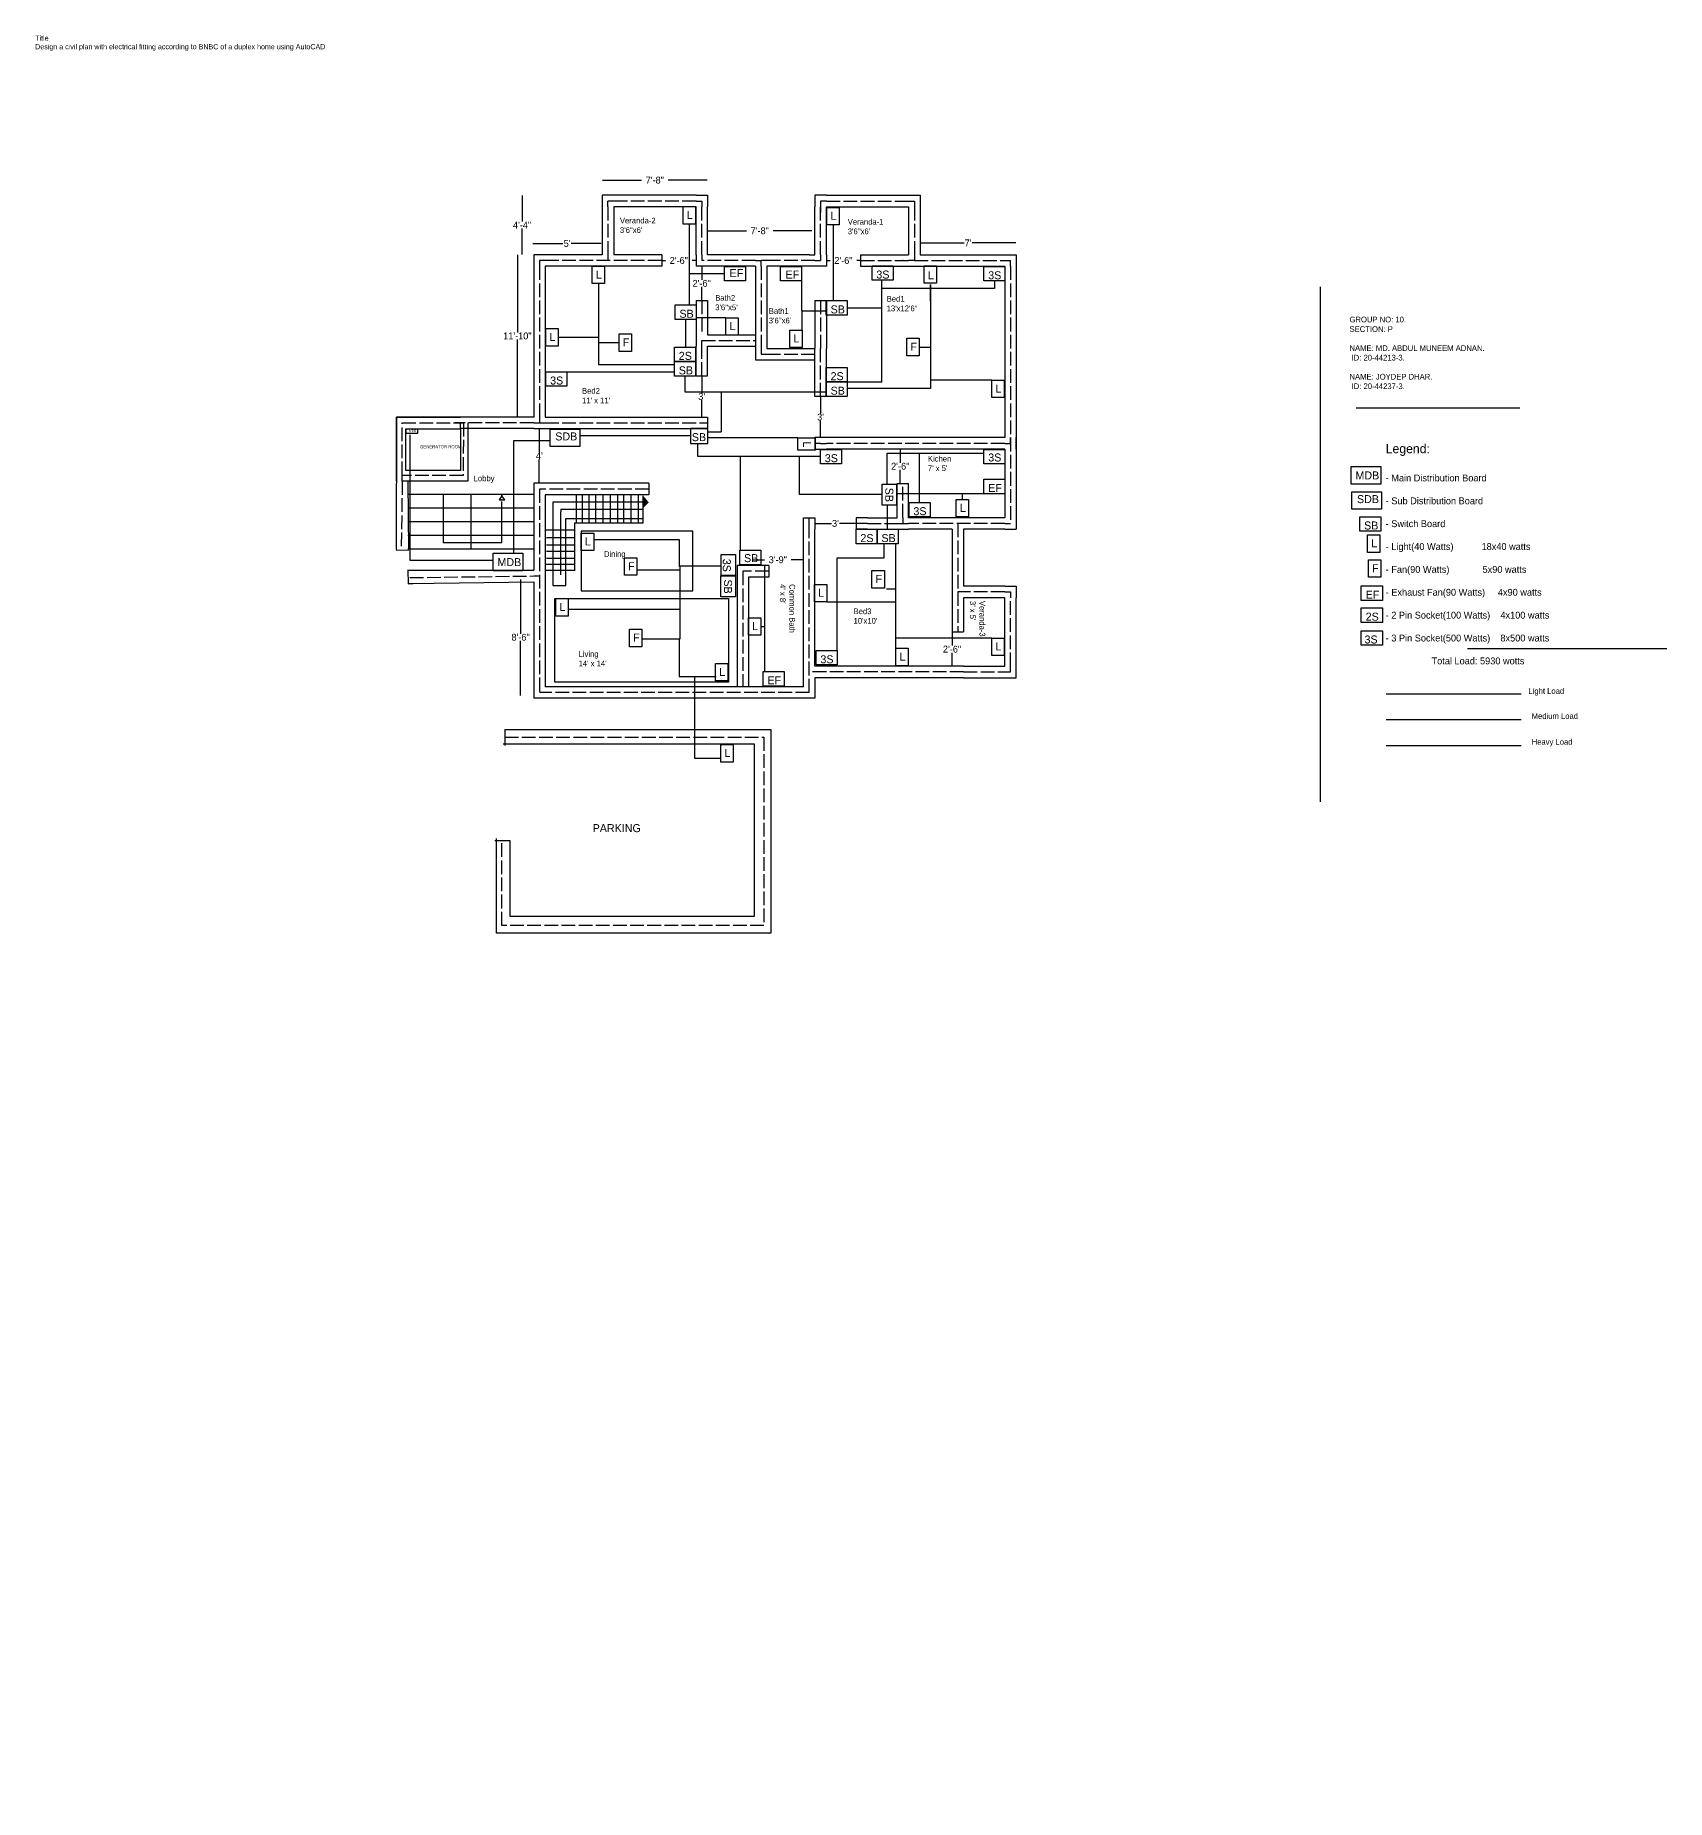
# Model space of a CAD drawing. Header units: inches. Extents: x -2961 to 151, y -82 to 1461.
# Drawn here: x -1276 to 151, y -82 to 1461 of the extents above; entities that cross this region are included whole.
import ezdxf

# ---------------------------------------------------------------- set-up
doc = ezdxf.new("R2010")
doc.units = ezdxf.units.IN
doc.header["$MEASUREMENT"] = 0
doc.linetypes.add('ACAD_ISO02W100', pattern=[15, 12, -3])
doc.dimstyles.get("Standard").update_dxf_attribs({"dimtxt": 2, "dimasz": 0.18, "dimexe": 0.18, "dimexo": 0.0625, "dimgap": 0.09, "dimtad": 0, "dimtih": 1, "dimtoh": 1, "dimdec": 4, "dimzin": 0, "dimdsep": 46, "dimlunit": 3, "dimtxsty": 'Standard', "dimcen": 0.09, "dimadec": 0, "dimazin": 0, "dimtfac": 1, "dimtdec": 4, "dimtofl": 0, "dimtmove": 0, "dimatfit": 3, "dimfxl": 1, "dimtolj": 1, "dimtzin": 0, "dimarcsym": 0})

# ---------------------------------------------------------------- blocks, each defined once
blk = doc.blocks.new('*D40')
at = {"color": 0, "lineweight": -2}
for p, q in [((-649.2, 1002.6), (-638.6, 1002.6)), ((-604.7, 1002.6), (-615.4, 1002.6))]:
    blk.add_line(p, q, dxfattribs=at)
at = {"color": 0}
for points in [[(-649.2, 1002.6), (-649.2, 1002.6), (-649.4, 1002.6)], [(-604.7, 1002.6), (-604.7, 1002.6), (-604.6, 1002.6)]]:
    blk.add_solid(points, dxfattribs=at)
at = {"layer": 'Defpoints', "color": 0}
for p in [(-649.4, 1002.6), (-649.4, 997.5), (-604.6, -82.1)]:
    blk.add_point(p, dxfattribs=at)
at = {"color": 0, "insert": (-627, 1002.6), "char_height": 6, "attachment_point": 5}
blk.add_mtext('\\A1;3\'-9"', dxfattribs=at)
blk = doc.blocks.new('*D41')
at = {"color": 0, "lineweight": -2}
for p, q in [((-780.4, 1334.7), (-746.1, 1334.7)), ((-688.7, 1334.7), (-723, 1334.7))]:
    blk.add_line(p, q, dxfattribs=at)
at = {"color": 0}
for points in [[(-780.4, 1334.7), (-780.4, 1334.7), (-780.6, 1334.7)], [(-688.7, 1334.7), (-688.7, 1334.7), (-688.6, 1334.7)]]:
    blk.add_solid(points, dxfattribs=at)
at = {"layer": 'Defpoints', "color": 0}
for p in [(-688.6, 1334.7), (-780.6, 1321.4), (-688.6, 1321.4)]:
    blk.add_point(p, dxfattribs=at)
at = {"color": 0, "insert": (-734.6, 1334.7), "char_height": 6, "attachment_point": 5}
blk.add_mtext('\\A1;7\'-8"', dxfattribs=at)
blk = doc.blocks.new('*D37')
at = {"color": 0, "lineweight": -2}
for p, q in [((-841.2, 1279.3), (-814.9, 1279.3)), ((-781.5, 1279.3), (-807.7, 1279.3))]:
    blk.add_line(p, q, dxfattribs=at)
at = {"color": 0}
for points in [[(-841.2, 1279.3), (-841.2, 1279.3), (-841.3, 1279.3)], [(-781.5, 1279.3), (-781.5, 1279.3), (-781.3, 1279.3)]]:
    blk.add_solid(points, dxfattribs=at)
at = {"layer": 'Defpoints', "color": 0}
for p in [(-781.3, 1279.3), (-841.3, 1215.8), (-781.3, 1215.8)]:
    blk.add_point(p, dxfattribs=at)
at = {"color": 0, "insert": (-811.3, 1279.3), "char_height": 6, "attachment_point": 5}
blk.add_mtext("\\A1;5'", dxfattribs=at)
blk = doc.blocks.new('*D42')
at = {"color": 0, "lineweight": -2}
for p, q in [((-688.4, 1290.4), (-654.4, 1290.4)), ((-597.2, 1290.4), (-631.2, 1290.4))]:
    blk.add_line(p, q, dxfattribs=at)
at = {"color": 0}
for points in [[(-688.4, 1290.5), (-688.4, 1290.4), (-688.6, 1290.4)], [(-597.2, 1290.5), (-597.2, 1290.4), (-597.1, 1290.4)]]:
    blk.add_solid(points, dxfattribs=at)
at = {"layer": 'Defpoints', "color": 0}
for p in [(-597.1, 1290.4), (-688.6, 1269.4), (-597.1, 1269.4)]:
    blk.add_point(p, dxfattribs=at)
at = {"color": 0, "insert": (-642.8, 1290.4), "char_height": 6, "attachment_point": 5}
blk.add_mtext('\\A1;7\'-8"', dxfattribs=at)
blk = doc.blocks.new('*D43')
at = {"color": 0, "lineweight": -2}
for p, q in [((-502.4, 1279.8), (-464.1, 1279.8)), ((-418.7, 1279.8), (-457, 1279.8))]:
    blk.add_line(p, q, dxfattribs=at)
at = {"color": 0}
for points in [[(-502.4, 1279.8), (-502.4, 1279.8), (-502.6, 1279.8)], [(-418.7, 1279.8), (-418.7, 1279.8), (-418.6, 1279.8)]]:
    blk.add_solid(points, dxfattribs=at)
at = {"layer": 'Defpoints', "color": 0}
for p in [(-502.6, 1269.4), (-418.6, 1279.8), (-418.6, 1269.4)]:
    blk.add_point(p, dxfattribs=at)
at = {"color": 0, "insert": (-460.6, 1279.8), "char_height": 6, "attachment_point": 5}
blk.add_mtext("\\A1;7'", dxfattribs=at)
blk = doc.blocks.new('*D44')
at = {"color": 0, "lineweight": -2}
for p, q in [((-854.8, 1269.3), (-854.8, 1201.5)), ((-854.8, 1127.6), (-854.8, 1195.3))]:
    blk.add_line(p, q, dxfattribs=at)
at = {"color": 0}
for points in [[(-854.9, 1269.3), (-854.8, 1269.3), (-854.8, 1269.4)], [(-854.9, 1127.6), (-854.8, 1127.6), (-854.8, 1127.4)]]:
    blk.add_solid(points, dxfattribs=at)
at = {"layer": 'Defpoints', "color": 0}
for p in [(-854.8, 1269.4), (-840.6, 1269.4), (-840.7, 1127.4)]:
    blk.add_point(p, dxfattribs=at)
at = {"color": 0, "insert": (-854.8, 1198.4), "char_height": 6, "attachment_point": 5}
blk.add_mtext('\\A1;11\'-10"', dxfattribs=at)
blk = doc.blocks.new('*D38')
at = {"color": 0, "lineweight": -2}
for p, q in [((-852, 985.5), (-852, 937.8)), ((-852, 884), (-852, 931.7))]:
    blk.add_line(p, q, dxfattribs=at)
at = {"color": 0}
for points in [[(-852, 985.5), (-851.9, 985.5), (-852, 985.7)], [(-852, 884), (-851.9, 884), (-852, 883.8)]]:
    blk.add_solid(points, dxfattribs=at)
at = {"layer": 'Defpoints', "color": 0}
for p in [(-852, 985.7), (-829.9, 985.7), (-829.9, 883.8)]:
    blk.add_point(p, dxfattribs=at)
at = {"color": 0, "insert": (-852, 934.8), "char_height": 6, "attachment_point": 5}
blk.add_mtext('\\A1;8\'-6"', dxfattribs=at)
blk = doc.blocks.new('*D45')
at = {"color": 0, "lineweight": -2}
for p, q in [((-594.4, 1034.4), (-580.1, 1034.4)), ((-558.7, 1034.4), (-573, 1034.4))]:
    blk.add_line(p, q, dxfattribs=at)
at = {"color": 0}
for points in [[(-594.4, 1034.5), (-594.4, 1034.4), (-594.6, 1034.4)], [(-558.7, 1034.5), (-558.7, 1034.4), (-558.6, 1034.4)]]:
    blk.add_solid(points, dxfattribs=at)
at = {"layer": 'Defpoints', "color": 0}
for p in [(-594.6, 1039.4), (-558.6, 1039.4), (-558.6, 1034.4)]:
    blk.add_point(p, dxfattribs=at)
at = {"color": 0, "insert": (-576.6, 1034.4), "char_height": 6, "attachment_point": 5}
blk.add_mtext("\\A1;3'", dxfattribs=at)
blk = doc.blocks.new('*D46')
at = {"color": 0, "lineweight": -2}
for p, q in [((-589.6, 1145.3), (-589.6, 1130.5)), ((-589.6, 1109.5), (-589.6, 1124.3))]:
    blk.add_line(p, q, dxfattribs=at)
at = {"color": 0}
for points in [[(-589.6, 1145.3), (-589.5, 1145.3), (-589.6, 1145.4)], [(-589.6, 1109.5), (-589.5, 1109.5), (-589.6, 1109.4)]]:
    blk.add_solid(points, dxfattribs=at)
at = {"layer": 'Defpoints', "color": 0}
for p in [(-594.6, 1145.4), (-594.2, 1109.4), (-589.6, 1109.4)]:
    blk.add_point(p, dxfattribs=at)
at = {"color": 0, "insert": (-589.6, 1127.4), "char_height": 6, "attachment_point": 5}
blk.add_mtext("\\A1;3'", dxfattribs=at)
blk = doc.blocks.new('*D47')
at = {"color": 0, "lineweight": -2}
for p, q in [((-693.6, 1163.3), (-693.6, 1148.5)), ((-693.6, 1127.6), (-693.6, 1142.3))]:
    blk.add_line(p, q, dxfattribs=at)
at = {"color": 0}
for points in [[(-693.6, 1163.3), (-693.5, 1163.3), (-693.6, 1163.4)], [(-693.6, 1127.6), (-693.5, 1127.6), (-693.6, 1127.4)]]:
    blk.add_solid(points, dxfattribs=at)
at = {"layer": 'Defpoints', "color": 0}
for p in [(-693.6, 1163.4), (-688.6, 1163.4), (-688.6, 1127.4)]:
    blk.add_point(p, dxfattribs=at)
at = {"color": 0, "insert": (-693.6, 1145.4), "char_height": 6, "attachment_point": 5}
blk.add_mtext("\\A1;3'", dxfattribs=at)
blk = doc.blocks.new('*D48')
at = {"color": 0, "lineweight": -2}
for p, q in [((-519.9, 1099.3), (-519.9, 1087.5)), ((-519.9, 1069.6), (-519.9, 1081.3))]:
    blk.add_line(p, q, dxfattribs=at)
at = {"color": 0}
for points in [[(-519.9, 1099.3), (-519.9, 1099.3), (-519.9, 1099.4)], [(-519.9, 1069.6), (-519.9, 1069.6), (-519.9, 1069.4)]]:
    blk.add_solid(points, dxfattribs=at)
at = {"layer": 'Defpoints', "color": 0}
for p in [(-519.9, 1099.4), (-512.6, 1099.4), (-512.6, 1069.4)]:
    blk.add_point(p, dxfattribs=at)
at = {"color": 0, "insert": (-519.9, 1084.4), "char_height": 6, "attachment_point": 5}
blk.add_mtext('\\A1;2\'-6"', dxfattribs=at)
blk = doc.blocks.new('*D49')
at = {"color": 0, "lineweight": -2}
for p, q in [((-728.4, 1264.4), (-725.1, 1264.4)), ((-698.7, 1264.4), (-702, 1264.4))]:
    blk.add_line(p, q, dxfattribs=at)
at = {"color": 0}
for points in [[(-728.4, 1264.5), (-728.4, 1264.4), (-728.6, 1264.4)], [(-698.7, 1264.5), (-698.7, 1264.4), (-698.6, 1264.4)]]:
    blk.add_solid(points, dxfattribs=at)
at = {"layer": 'Defpoints', "color": 0}
for p in [(-728.6, 1269.4), (-698.6, 1269.4), (-698.6, 1264.4)]:
    blk.add_point(p, dxfattribs=at)
at = {"color": 0, "insert": (-713.6, 1264.4), "char_height": 6, "attachment_point": 5}
blk.add_mtext('\\A1;2\'-6"', dxfattribs=at)
blk = doc.blocks.new('*D50')
at = {"color": 0, "lineweight": -2}
for p, q in [((-693.6, 1259.3), (-693.6, 1247.5)), ((-693.6, 1229.6), (-693.6, 1241.3))]:
    blk.add_line(p, q, dxfattribs=at)
at = {"color": 0}
for points in [[(-693.6, 1259.3), (-693.5, 1259.3), (-693.6, 1259.4)], [(-693.6, 1229.6), (-693.5, 1229.6), (-693.6, 1229.4)]]:
    blk.add_solid(points, dxfattribs=at)
at = {"layer": 'Defpoints', "color": 0}
for p in [(-693.6, 1259.4), (-688.6, 1259.4), (-688.6, 1229.4)]:
    blk.add_point(p, dxfattribs=at)
at = {"color": 0, "insert": (-693.6, 1244.4), "char_height": 6, "attachment_point": 5}
blk.add_mtext('\\A1;2\'-6"', dxfattribs=at)
blk = doc.blocks.new('*D51')
at = {"color": 0, "lineweight": -2}
for p, q in [((-584.4, 1264.4), (-581.1, 1264.4)), ((-554.7, 1264.4), (-558, 1264.4))]:
    blk.add_line(p, q, dxfattribs=at)
at = {"color": 0}
for points in [[(-584.4, 1264.5), (-584.4, 1264.4), (-584.6, 1264.4)], [(-554.7, 1264.5), (-554.7, 1264.4), (-554.6, 1264.4)]]:
    blk.add_solid(points, dxfattribs=at)
at = {"layer": 'Defpoints', "color": 0}
for p in [(-584.6, 1264.4), (-584.6, 1259.4), (-554.6, 1259.4)]:
    blk.add_point(p, dxfattribs=at)
at = {"color": 0, "insert": (-569.6, 1264.4), "char_height": 6, "attachment_point": 5}
blk.add_mtext('\\A1;2\'-6"', dxfattribs=at)
blk = doc.blocks.new('*D52')
at = {"color": 0, "lineweight": -2}
for p, q in [((-474.6, 939.3), (-474.6, 927.5)), ((-474.6, 909.6), (-474.6, 921.3))]:
    blk.add_line(p, q, dxfattribs=at)
at = {"color": 0}
for points in [[(-474.6, 939.3), (-474.5, 939.3), (-474.6, 939.4)], [(-474.6, 909.6), (-474.5, 909.6), (-474.6, 909.4)]]:
    blk.add_solid(points, dxfattribs=at)
at = {"layer": 'Defpoints', "color": 0}
for p in [(-474.6, 939.4), (-474.6, 909.4), (-474.6, 909.4)]:
    blk.add_point(p, dxfattribs=at)
at = {"color": 0, "insert": (-474.6, 924.4), "char_height": 6, "attachment_point": 5}
blk.add_mtext('\\A1;2\'-6"', dxfattribs=at)
blk = doc.blocks.new('*D53')
at = {"color": 0, "lineweight": -2}
for p, q in [((-835.6, 1117.3), (-835.6, 1096.6)), ((-835.6, 1069.7), (-835.6, 1090.4))]:
    blk.add_line(p, q, dxfattribs=at)
at = {"color": 0}
for points in [[(-835.6, 1117.3), (-835.5, 1117.3), (-835.6, 1117.4)], [(-835.6, 1069.7), (-835.5, 1069.7), (-835.6, 1069.5)]]:
    blk.add_solid(points, dxfattribs=at)
at = {"layer": 'Defpoints', "color": 0}
for p in [(-840.6, 1117.4), (-835.6, 1117.4), (-840.6, 1069.5)]:
    blk.add_point(p, dxfattribs=at)
at = {"color": 0, "insert": (-835.6, 1093.5), "char_height": 6, "attachment_point": 5}
blk.add_mtext("\\A1;4'", dxfattribs=at)
blk = doc.blocks.new('*D39')
at = {"color": 0, "lineweight": -2}
for p, q in [((-850.7, 1321.3), (-850.7, 1298.5)), ((-850.7, 1269.6), (-850.7, 1292.3))]:
    blk.add_line(p, q, dxfattribs=at)
at = {"color": 0}
for points in [[(-850.8, 1321.3), (-850.7, 1321.3), (-850.7, 1321.4)], [(-850.8, 1269.6), (-850.7, 1269.6), (-850.7, 1269.4)]]:
    blk.add_solid(points, dxfattribs=at)
at = {"layer": 'Defpoints', "color": 0}
for p in [(-776.4, 1321.4), (-850.7, 1269.4), (-776.4, 1269.4)]:
    blk.add_point(p, dxfattribs=at)
at = {"color": 0, "insert": (-850.7, 1295.4), "char_height": 6, "attachment_point": 5}
blk.add_mtext('\\A1;4\'-4"', dxfattribs=at)

msp = doc.modelspace()

# ---------------------------------------------------------------- hatches: boundary and pattern name
h = msp.add_hatch(color=256)
h.set_gradient(color1=(255, 255, 255), one_color=1, tint=1, name='CYLINDER')
h.paths.add_polyline_path([(-739.83477, 1052.76691), (-744.88197, 1047.85326), (-744.88197, 1052.98329), (-744.69642, 1058.54598)])

# ---------------------------------------------------------------- linework, layer by layer
for p, q in [((-770.55021, 1321.43909), (-780.55021, 1321.43909)), ((-780.55021, 1321.43909), (-780.55021, 1311.43909)), ((-770.55021, 1316.43909), (-775.55021, 1316.43909)), ((-775.55021, 1311.43909), (-775.55021, 1316.43909)), ((-698.55021, 1321.43909), (-770.55021, 1321.43909)), ((-698.55021, 1321.43909), (-688.55754, 1321.43909)), ((-698.55021, 1316.43909), (-693.55021, 1316.43909)), ((-693.55021, 1316.43909), (-693.55021, 1311.43909)), ((-688.55754, 1321.43909), (-688.55021, 1311.43909)), ((-584.55021, 1321.43909), (-594.55021, 1321.43909)), ((-594.55021, 1321.43909), (-594.55021, 1311.43909)), ((-584.55021, 1316.43909), (-589.55021, 1316.43909)), ((-589.55021, 1316.43909), (-589.55021, 1306.43909)), ((-584.55021, 1321.43909), (-512.55021, 1321.43909)), ((-512.55021, 1321.43909), (-502.55021, 1321.43909)), ((-512.55021, 1316.43909), (-507.55021, 1316.43909)), ((-507.55021, 1316.43909), (-507.55021, 1311.43909)), ((-502.55021, 1321.43909), (-502.55021, 1311.43909)), ((-780.55021, 1311.43909), (-780.55021, 1269.43909)), ((-698.55021, 1311.43909), (-770.55021, 1311.43909)), ((-770.55021, 1311.43909), (-770.55021, 1269.43909)), ((-698.55021, 1269.43909), (-698.55021, 1311.43909)), ((-688.55021, 1269.43909), (-688.55021, 1311.43909)), ((-594.55021, 1269.43909), (-594.55021, 1311.43909)), ((-584.55021, 1269.43909), (-584.55021, 1311.43909)), ((-584.55021, 1311.43909), (-512.55021, 1311.43909)), ((-512.55021, 1311.43909), (-512.55021, 1269.43909)), ((-502.55021, 1311.43909), (-502.55021, 1269.43909)), ((-830.55021, 1269.43909), (-840.55021, 1269.43909)), ((-840.55021, 1269.43909), (-840.55021, 1259.43909)), ((-780.55021, 1269.43909), (-830.55021, 1269.43909)), ((-775.55021, 1269.43909), (-775.55021, 1264.43909)), ((-728.55021, 1269.43909), (-770.55021, 1269.43909)), ((-728.55021, 1269.43909), (-728.55021, 1259.43909)), ((-698.55021, 1269.43909), (-698.55021, 1259.43909)), ((-693.55021, 1269.43909), (-693.55021, 1264.43909)), ((-646.55021, 1269.43909), (-688.55021, 1269.43909)), ((-636.55021, 1269.43909), (-646.55021, 1269.43909)), ((-599.55021, 1269.43909), (-636.55021, 1269.43909)), ((-599.55021, 1269.43909), (-594.55021, 1269.43909)), ((-589.55021, 1269.43909), (-589.55021, 1264.43909)), ((-584.55021, 1269.43909), (-584.55021, 1259.43909)), ((-554.55021, 1269.43909), (-512.55021, 1269.43909)), ((-554.55021, 1269.43909), (-554.55021, 1259.43909)), ((-507.55021, 1269.43909), (-507.55021, 1264.43909)), ((-502.55021, 1269.43909), (-428.55021, 1269.43909)), ((-428.55021, 1269.43909), (-418.55021, 1269.43909)), ((-418.55021, 1269.43909), (-418.55021, 1259.43909)), ((-840.55021, 1259.43909), (-840.55021, 1127.43909)), ((-830.55021, 1264.43909), (-835.55021, 1264.43909)), ((-835.55021, 1264.43909), (-835.55021, 1259.43909)), ((-728.55021, 1259.43909), (-830.55021, 1259.43909)), ((-830.55021, 1259.43909), (-830.55021, 1127.43909)), ((-688.55021, 1259.43909), (-698.55021, 1259.43909)), ((-646.55021, 1259.43909), (-688.55021, 1259.43909)), ((-646.55021, 1264.43909), (-641.55021, 1264.43909)), ((-646.55021, 1259.43909), (-646.55021, 1187.43909)), ((-636.55021, 1264.43909), (-641.55021, 1264.43909)), ((-641.55021, 1259.43909), (-641.55021, 1264.43909)), ((-594.55021, 1259.43909), (-636.55021, 1259.43909)), ((-636.55021, 1259.43909), (-636.55021, 1187.43909)), ((-594.55021, 1264.43909), (-589.55021, 1264.43909)), ((-584.55021, 1259.43909), (-594.55021, 1259.43909)), ((-554.55021, 1259.43909), (-512.55021, 1259.43909)), ((-512.55021, 1259.43909), (-428.55021, 1259.43909)), ((-428.55021, 1264.43909), (-423.55021, 1264.43909)), ((-428.55021, 1259.43909), (-428.55021, 1109.43909)), ((-423.55021, 1259.43909), (-423.55021, 1264.43909)), ((-418.55021, 1259.43909), (-418.55021, 1109.43909)), ((-437.53425, 1246.50701), (-437.53425, 1239.98692)), ((-152.63031, 1241.38683), (-152.63031, 790.74537)), ((-698.55021, 1229.43909), (-698.55021, 1199.43909)), ((-698.55021, 1229.43909), (-688.55021, 1229.43909)), ((-688.55021, 1229.43909), (-688.55021, 1199.43909)), ((-594.55021, 1229.43909), (-594.55021, 1187.43909)), ((-594.55021, 1229.43909), (-584.55021, 1229.43909)), ((-584.55021, 1229.43909), (-584.55021, 1187.43909)), ((-698.55021, 1199.43909), (-698.55021, 1189.43909)), ((-698.55021, 1163.43909), (-698.55021, 1189.43909)), ((-693.55021, 1189.43909), (-693.55021, 1194.43909)), ((-688.55021, 1199.43909), (-646.55021, 1199.43909)), ((-688.55021, 1189.43909), (-646.55021, 1189.43909)), ((-688.55021, 1163.43909), (-688.55021, 1189.43909)), ((-646.55021, 1187.43909), (-646.55021, 1177.43909)), ((-646.55021, 1177.43909), (-636.55021, 1177.43909)), ((-641.55021, 1187.43909), (-641.55021, 1182.43909)), ((-641.55021, 1182.43909), (-636.55021, 1182.43909)), ((-636.55021, 1187.43909), (-594.55021, 1187.43909)), ((-636.55021, 1177.43909), (-594.55021, 1177.43909)), ((-594.55021, 1145.43909), (-594.55021, 1187.43909)), ((-584.55021, 1145.43909), (-584.55021, 1187.43909)), ((-698.55021, 1163.43909), (-688.55021, 1163.43909)), ((-584.55021, 1145.43909), (-594.55021, 1145.43909)), ((-584.55021, 1145.43909), (-584.55021, 1155.43909)), ((-960.55021, 1127.43909), (-960.84357, 1011.62845)), ((-840.55021, 1127.43909), (-960.55021, 1127.43909)), ((-835.55021, 1127.43909), (-835.55021, 1122.43909)), ((-830.55021, 1127.43909), (-688.55021, 1127.43909)), ((-688.55021, 1127.43909), (-688.55021, 1117.43909)), ((-121.15648, 1135.38351), (21.98054, 1135.38351)), ((-840.55021, 1117.43909), (-904.55021, 1117.43909)), ((-904.54341, 1117.40373), (-904.54341, 1122.36049)), ((-897.72209, 1071.58437), (-897.72209, 1122.42627)), ((-840.55021, 1117.43909), (-688.55021, 1117.43909)), ((-835.55021, 1122.43909), (-830.55021, 1122.43909)), ((-835.55021, 1122.43909), (-830.55021, 1122.43909)), ((-594.55021, 1109.43909), (-594.55021, 1099.43909)), ((-584.55021, 1109.43909), (-594.55021, 1109.43909)), ((-589.55021, 1104.43909), (-594.55021, 1104.43909)), ((-594.55021, 1099.43909), (-584.55021, 1099.43909)), ((-589.55021, 1104.43909), (-584.55021, 1104.43909)), ((-428.55021, 1109.43909), (-584.55021, 1109.43909)), ((-428.55021, 1099.43909), (-584.55021, 1099.43909)), ((-428.55021, 1104.43909), (-423.55021, 1104.43909)), ((-428.55021, 1099.43909), (-428.55021, 1039.43909)), ((-423.55021, 1104.43909), (-423.55021, 1109.43909)), ((-418.55021, 1099.43909), (-418.55021, 1109.43909)), ((-418.55021, 1109.43909), (-418.55021, 1029.43909)), ((-955.55021, 1071.43909), (-955.55021, 1076.43909)), ((-955.47707, 1071.58437), (-897.72209, 1071.58437)), ((-950.55021, 1071.43909), (-950.08733, 1011.62845)), ((-739.79121, 1069.50581), (-840.55021, 1069.50581)), ((-840.55021, 1069.50581), (-840.55021, 993.43909)), ((-739.79121, 1069.50581), (-739.79121, 1059.50581)), ((-522.55021, 1039.43909), (-522.55021, 1069.43909)), ((-522.55021, 1069.43909), (-512.55021, 1069.43909)), ((-512.55021, 1039.43909), (-512.55021, 1069.43909)), ((-950.55021, 1060.04089), (-840.55021, 1060.04089)), ((-919.72626, 1060.04089), (-919.72626, 1017.58999)), ((-895.55021, 1060.04089), (-895.55021, 1012.04089)), ((-868.35394, 1058.56005), (-870.82376, 1055.10474)), ((-870.82376, 1055.10474), (-865.88412, 1055.10474)), ((-865.88412, 1055.10474), (-868.35394, 1058.56005)), ((-868.35394, 1017.58999), (-868.35394, 1053.62389)), ((-739.79121, 1059.50581), (-830.55021, 1059.50581)), ((-830.55021, 1059.50581), (-830.55021, 891.50581)), ((-744.5998, 1052.96358), (-823.73366, 1052.96358)), ((-823.73366, 1052.96358), (-823.73366, 980.14812)), ((-803.30862, 1059.65425), (-803.30862, 1035.40114)), ((-798.03866, 1059.42527), (-798.03866, 1035.17217)), ((-792.19589, 1059.53976), (-792.19589, 1035.28666)), ((-786.46767, 1059.53976), (-786.46767, 1035.28666)), ((-780.16663, 1059.42527), (-780.16663, 1035.17217)), ((-773.52191, 1059.65425), (-773.52191, 1035.40114)), ((-767.10631, 1059.53976), (-767.10631, 1035.28666)), ((-762.06916, 1059.20059), (-762.06916, 1034.94748)), ((-755.42443, 1059.42956), (-755.42443, 1035.17646)), ((-749.00883, 1059.31508), (-749.00883, 1035.06197)), ((-744.89617, 1034.97517), (-744.89617, 1058.68304)), ((-950.55021, 1048.04089), (-840.55021, 1048.04089)), ((-950.55021, 1036.04089), (-840.55021, 1036.04089)), ((-816.87727, 1046.93717), (-745.78096, 1046.93717)), ((-816.87727, 1046.93717), (-816.87727, 1044.466)), ((-816.87727, 989.37141), (-816.87727, 1044.466)), ((-812.45481, 980.14812), (-812.45481, 1038.58253)), ((-812.45481, 1038.58253), (-745.50938, 1038.58253)), ((-804.55611, 993.03049), (-804.55611, 1034.97517)), ((-804.55611, 1034.97517), (-744.89617, 1034.97517)), ((-604.55021, 1029.43909), (-604.55021, 1039.43909)), ((-604.55021, 1039.43909), (-594.55021, 1039.43909)), ((-599.55021, 1029.43909), (-599.55021, 1039.43909)), ((-594.55021, 1039.43909), (-594.55021, 1029.43909)), ((-548.55021, 1039.43909), (-558.55021, 1039.43909)), ((-558.55021, 1039.43909), (-558.55021, 1029.43909)), ((-548.55021, 1034.43909), (-558.55021, 1034.43909)), ((-548.55021, 1039.43909), (-522.55021, 1039.43909)), ((-522.55021, 1034.43909), (-517.55021, 1034.43909)), ((-517.55021, 1039.43909), (-517.55021, 1034.43909)), ((-517.55021, 1034.43909), (-512.55021, 1034.43909)), ((-428.55021, 1039.43909), (-512.55021, 1039.43909)), ((-428.55021, 1039.43909), (-464.55021, 1039.43909)), ((-428.55021, 1034.43909), (-423.55021, 1034.43909)), ((-950.55021, 1024.04089), (-840.55021, 1024.04089)), ((-829.51589, 1028.67614), (-805.26278, 1028.67614)), ((-829.28691, 1022.03141), (-805.03381, 1022.03141)), ((-604.55021, 891.50581), (-604.55021, 1029.43909)), ((-594.55021, 909.43909), (-594.55021, 1029.43909)), ((-548.55021, 1029.43909), (-558.55021, 1029.43909)), ((-548.55021, 1029.43909), (-522.55021, 1029.43909)), ((-522.55021, 1029.43909), (-512.55021, 1029.43909)), ((-474.55021, 1029.43909), (-512.55021, 1029.43909)), ((-474.55021, 1029.43909), (-474.55021, 939.43909)), ((-428.55021, 1029.43909), (-464.55021, 1029.43909)), ((-464.55021, 1029.43909), (-464.55021, 979.43909)), ((-428.55021, 1029.43909), (-418.55021, 1029.43909)), ((-960.96821, 1011.15083), (-949.832, 1011.36895)), ((-950.55021, 1012.04089), (-840.55021, 1012.04089)), ((-919.72626, 1017.58999), (-868.35394, 1017.58999)), ((-829.4014, 1015.73037), (-805.14829, 1015.73037)), ((-829.4014, 1010.00216), (-805.14829, 1010.00216)), ((-829.28691, 1004.15938), (-805.03381, 1004.15938)), ((-950.55021, 993.43909), (-840.55021, 993.43909)), ((-950.48707, 993.91932), (-950.26871, 981.70458)), ((-829.51589, 998.88942), (-805.26278, 998.88942)), ((-829.49835, 993.42602), (-805.24525, 993.42602)), ((-677.39623, 996.80653), (-677.39623, 996.80653)), ((-634.92356, 997.50559), (-662.55021, 997.50539)), ((-662.55021, 997.50539), (-662.55021, 891.50581)), ((-634.92356, 997.50559), (-634.92347, 987.50554)), ((-950.26871, 981.70458), (-945.90157, 981.9227)), ((-949.4546, 981.92285), (-840.55021, 983.43909)), ((-840.55021, 983.43909), (-840.55021, 881.50581)), ((-823.73366, 980.14812), (-812.45481, 980.14812)), ((-652.54908, 987.50539), (-652.55021, 891.50581)), ((-634.92347, 987.50554), (-652.54999, 987.50539)), ((-464.55021, 974.43909), (-469.55021, 974.43909)), ((-428.55021, 979.43909), (-464.55021, 979.43909)), ((-428.55021, 979.43909), (-418.62463, 979.43909)), ((-428.55021, 974.43909), (-423.55021, 974.43909)), ((-423.55021, 974.43909), (-423.55021, 969.43909)), ((-418.62463, 979.43909), (-418.62463, 969.43909)), ((-464.55021, 969.43909), (-464.55021, 939.43909)), ((-428.55021, 969.43909), (-464.55021, 969.43909)), ((-428.55021, 909.43909), (-428.55021, 969.43909)), ((-418.55021, 909.43909), (-418.55021, 969.43909)), ((-474.55021, 939.43909), (-464.55021, 939.43909)), ((-23.77347, 924.87563), (150.51609, 924.87563)), ((-584.55021, 909.43909), (-594.55021, 909.43909)), ((-584.55021, 899.43909), (-594.55021, 899.43909)), ((-594.55021, 899.43909), (-594.55021, 881.50581)), ((-464.55021, 909.43909), (-584.55021, 909.43909)), ((-464.55021, 899.43909), (-584.55021, 899.43909)), ((-464.55021, 909.43909), (-428.55021, 909.43909)), ((-464.55021, 899.43909), (-428.55021, 899.43909)), ((-428.55021, 904.43909), (-423.55021, 904.43909)), ((-428.55021, 899.43909), (-418.62463, 899.43909)), ((-423.55021, 904.43909), (-423.55021, 909.43909)), ((-418.62463, 899.43909), (-418.55021, 909.43909)), ((-594.50909, 881.50581), (-840.55021, 881.50581)), ((-604.55021, 891.50581), (-830.55021, 891.50581)), ((-865.83822, 854.08242), (-633.19243, 854.08242)), ((-865.83822, 854.08242), (-865.83822, 840.18359)), ((-633.19243, 854.08242), (-633.19243, 676.04494)), ((-867.16384, 841.50729), (-647.77422, 841.50729)), ((-647.77422, 841.50729), (-647.77422, 690.60562)), ((-861.19856, 756.79056), (-874.45473, 756.79056)), ((-873.12912, 676.04494), (-873.12912, 758.77611)), ((-861.19856, 690.60562), (-861.19856, 756.79056)), ((-647.77422, 690.60562), (-861.19856, 690.60562)), ((-633.19243, 676.04494), (-873.12912, 676.04494))]:
    msp.add_line(p, q)
at = {"linetype": 'ACAD_ISO02W100'}
for p, q in [((-698.55021, 1316.43909), (-770.55021, 1316.43909)), ((-584.55021, 1316.43909), (-512.55021, 1316.43909)), ((-775.55021, 1311.43909), (-775.55021, 1269.43909)), ((-693.55021, 1269.43909), (-693.55021, 1311.43909)), ((-589.55021, 1269.43909), (-589.55021, 1311.43909)), ((-507.55021, 1311.43909), (-507.55021, 1269.43909)), ((-835.55021, 1259.43909), (-835.55021, 1127.43909)), ((-728.55021, 1264.43909), (-830.55021, 1264.43909)), ((-646.55021, 1264.43909), (-693.55021, 1264.43909)), ((-641.55021, 1259.43909), (-641.55021, 1187.43909)), ((-594.55021, 1264.43909), (-636.55021, 1264.43909)), ((-554.55021, 1264.43909), (-512.55021, 1264.43909)), ((-507.55021, 1264.43909), (-512.55021, 1264.43909)), ((-507.55021, 1264.43909), (-428.55021, 1264.43909)), ((-423.55021, 1259.43909), (-423.55021, 1109.43909)), ((-693.55021, 1229.43909), (-693.55021, 1199.43909)), ((-589.55021, 1229.43909), (-589.55021, 1187.43909)), ((-693.55021, 1194.43909), (-646.55021, 1194.43909)), ((-693.55021, 1163.43909), (-693.55021, 1189.43909)), ((-636.55021, 1182.43909), (-594.55021, 1182.43909)), ((-589.55021, 1145.43909), (-589.55021, 1187.43909)), ((-840.55021, 1122.43909), (-909.55021, 1122.43909)), ((-840.55021, 1122.43909), (-835.55021, 1122.43909)), ((-830.55021, 1122.43909), (-688.55021, 1122.43909)), ((-428.55021, 1104.43909), (-584.55021, 1104.43909)), ((-423.55021, 1109.43909), (-423.55021, 1034.43909)), ((-955.55021, 1071.43909), (-956.41452, 1011.62845)), ((-517.55021, 1039.43909), (-517.55021, 1069.43909)), ((-739.79121, 1064.50581), (-835.55021, 1064.50581)), ((-835.55021, 1064.50581), (-835.55021, 886.50581)), ((-548.55021, 1034.43909), (-522.55021, 1034.43909)), ((-428.55021, 1034.43909), (-512.55021, 1034.43909)), ((-469.55021, 1034.43909), (-469.55021, 939.43909)), ((-599.55021, 886.50581), (-599.55021, 1029.43909)), ((-948.82188, 986.97912), (-840.55021, 988.43909)), ((-840.55021, 988.43909), (-835.55021, 988.43909)), ((-657.54966, 992.50542), (-657.55021, 891.50581)), ((-634.92352, 992.50558), (-657.54972, 992.50542)), ((-428.55021, 974.43909), (-464.55021, 974.43909)), ((-423.55021, 909.43909), (-423.55021, 969.43909)), ((-584.55021, 904.43909), (-599.54928, 904.43909)), ((-464.55021, 904.43909), (-584.55021, 904.43909)), ((-464.55021, 904.43909), (-428.55021, 904.43909)), ((-599.55021, 886.50581), (-835.55021, 886.50581)), ((-865.83822, 847.46393), (-639.15771, 847.46393)), ((-639.15771, 847.46393), (-639.15771, 682.66343)), ((-868.48945, 682.66343), (-868.48945, 757.45241)), ((-639.15771, 682.66343), (-868.48945, 682.66343))]:
    msp.add_line(p, q, dxfattribs=at)
at = {"color": 1}
for p, q in [((-704.44085, 1296.26892), (-704.44085, 1229.36087)), ((-578.61345, 1295.63388), (-578.61345, 1229.43909)), ((-673.6195, 1252.85744), (-704.44085, 1252.85744)), ((-783.87734, 1244.19545), (-783.87734, 1173.47714)), ((-606.25736, 1246.50701), (-606.25736, 1220.47028)), ((-493.45754, 1243.56041), (-493.45754, 1152.52074)), ((-493.45754, 1243.56041), (-493.45754, 1243.56041)), ((-493.45754, 1228.85727), (-493.45754, 1243.56041)), ((-704.44085, 1229.36087), (-704.44085, 1225.55062)), ((-606.25736, 1220.47028), (-584.65063, 1220.47028)), ((-605.62186, 1203.55274), (-605.62186, 1220.47028)), ((-672.34851, 1214.34846), (-698.55021, 1214.34846)), ((-819.14714, 1197.20232), (-783.87734, 1197.20232)), ((-765.76582, 1192.52841), (-783.87734, 1192.52841)), ((-503.30766, 1188.71816), (-493.45754, 1188.71816)), ((-783.87734, 1173.47714), (-717.46844, 1173.47714)), ((-439.75847, 1159.73482), (-493.45754, 1159.73482)), ((-493.45754, 1152.52074), (-566.22136, 1152.52074)), ((-609.43256, 1109.36979), (-688.23581, 1109.36979)), ((-446.74888, 1060.4396), (-523.06816, 1060.4396)), ((-465.49589, 1055.35927), (-465.49589, 1060.4396)), ((-712.92678, 1020.11996), (-788.05889, 1020.11996)), ((-712.92678, 996.67515), (-712.92678, 1020.11996)), ((-523.6434, 925.17558), (-523.6434, 1016.62168)), ((-750.22604, 993.92081), (-712.58886, 993.92081)), ((-712.59135, 997.43372), (-712.59135, 933.28427)), ((-638.66744, 997.44976), (-638.66744, 904.73358)), ((-531.9048, 977.24906), (-523.6434, 977.24906)), ((-712.58498, 959.0536), (-810.29442, 959.0536)), ((-584.01514, 965.8183), (-523.6434, 965.8183)), ((-641.74632, 944.22556), (-638.66744, 944.22556)), ((-712.59135, 933.28427), (-745.29658, 933.28427)), ((-713.17537, 932.7011), (-713.17537, 900.62637)), ((-439.75847, 934.06618), (-523.6434, 934.06618)), ((-713.17537, 900.62637), (-681.05417, 900.62637)), ((-699.79247, 899.76623), (-699.79247, 828.95869)), ((-94.80504, 885.36705), (23.23349, 885.36705)), ((-699.79247, 828.95869), (-676.97082, 828.95869))]:
    msp.add_line(p, q, dxfattribs=at)
at = {"color": 5}
for p, q in [((-535.99102, 1158.03562), (-535.99102, 1247.14205)), ((-437.53425, 1239.98692), (-535.99102, 1239.98692)), ((-566.22136, 1223.01045), (-535.99102, 1223.01045)), ((-707.61831, 1212.84977), (-707.61831, 1188.71816)), ((-811.52124, 1167.12672), (-717.46844, 1167.12672)), ((-708.2538, 1163.31646), (-708.2538, 1149.53161)), ((-535.99102, 1158.03562), (-566.22136, 1158.03562)), ((-708.2538, 1149.53161), (-584.55021, 1149.53161)), ((-676.44375, 1149.53161), (-676.44375, 1114.65055)), ((-687.93689, 1114.65055), (-676.44375, 1114.65055)), ((-703.48762, 1110.92547), (-800.08238, 1110.92547)), ((-696.93152, 1092.82676), (-696.93152, 1104.25753)), ((-589.73456, 1092.82676), (-696.93152, 1092.82676)), ((-659.70627, 1011.74281), (-659.70627, 1093.66327)), ((-607.98463, 1059.58932), (-607.98463, 1092.82676)), ((-447.0807, 1095.67532), (-531.53028, 1095.67532)), ((-531.53028, 1095.67532), (-531.53028, 1068.80395)), ((-502.98992, 1052.8191), (-502.98992, 1095.67532)), ((-535.769, 1059.58932), (-607.98463, 1059.58932)), ((-530.95156, 1029.32253), (-530.95156, 1050.37469)), ((-575.11826, 923.27046), (-575.11826, 1004.26466)), ((-575.11826, 1004.26466), (-534.02879, 1004.26466)), ((-534.02879, 1004.26466), (-534.02879, 1016.62168)), ((-712.58886, 997.21273), (-676.3253, 997.21273)), ((-94.80504, 862.76489), (23.23349, 862.76489))]:
    msp.add_line(p, q, dxfattribs=at)
at = {"color": 3}
for p, q in [((-948.84761, 1112.00343), (-948.84761, 1002.24632)), ((-857.98068, 1106.93433), (-826.13756, 1106.93433)), ((-857.98068, 1008.25197), (-857.98068, 1106.93433)), ((-948.84761, 1002.24632), (-876.54534, 1002.24632)), ((-94.80504, 840.16273), (23.23349, 840.16273))]:
    msp.add_line(p, q, dxfattribs=at)
for points in [[(-709.84253, 1311.50994), (-699.03917, 1311.50994), (-699.03917, 1296.26892), (-709.84253, 1296.26892)], [(-584.01514, 1310.8749), (-573.21177, 1310.8749), (-573.21177, 1295.63388), (-584.01514, 1295.63388)], [(-789.27902, 1259.43647), (-778.47566, 1259.43647), (-778.47566, 1244.19545), (-789.27902, 1244.19545)], [(-673.6195, 1259.20786), (-655.19023, 1259.20786), (-655.19023, 1246.50701), (-673.6195, 1246.50701)], [(-624.68662, 1259.20786), (-606.25736, 1259.20786), (-606.25736, 1246.50701), (-624.68662, 1246.50701)], [(-544.61464, 1259.8429), (-526.18537, 1259.8429), (-526.18537, 1247.14205), (-544.61464, 1247.14205)], [(-498.85922, 1259.78865), (-488.05586, 1259.78865), (-488.05586, 1244.54764), (-498.85922, 1244.54764)], [(-446.74888, 1259.20786), (-428.31962, 1259.20786), (-428.31962, 1246.50701), (-446.74888, 1246.50701)], [(-716.83295, 1225.55062), (-698.40368, 1225.55062), (-698.40368, 1212.84977), (-716.83295, 1212.84977)], [(-584.65063, 1229.36087), (-566.22136, 1229.36087), (-566.22136, 1216.66002), (-584.65063, 1216.66002)], [(-829.9505, 1204.82282), (-819.14714, 1204.82282), (-819.14714, 1189.58181), (-829.9505, 1189.58181)], [(-672.34851, 1214.34846), (-661.54515, 1214.34846), (-661.54515, 1199.10744), (-672.34851, 1199.10744)], [(-765.76582, 1200.14892), (-754.96246, 1200.14892), (-754.96246, 1184.9079), (-765.76582, 1184.9079)], [(-717.46844, 1188.71816), (-699.03917, 1188.71816), (-699.03917, 1176.01731), (-717.46844, 1176.01731)], [(-616.42522, 1203.55274), (-605.62186, 1203.55274), (-605.62186, 1188.31172), (-616.42522, 1188.31172)], [(-514.11102, 1196.33867), (-503.30766, 1196.33867), (-503.30766, 1181.09765), (-514.11102, 1181.09765)], [(-717.46844, 1176.01731), (-699.03917, 1176.01731), (-699.03917, 1163.31646), (-717.46844, 1163.31646)], [(-829.9505, 1167.12672), (-811.52124, 1167.12672), (-811.52124, 1154.42587), (-829.9505, 1154.42587)], [(-584.65063, 1170.93697), (-566.22136, 1170.93697), (-566.22136, 1158.23613), (-584.65063, 1158.23613)], [(-584.65063, 1158.23613), (-566.22136, 1158.23613), (-566.22136, 1145.53528), (-584.65063, 1145.53528)], [(-439.75847, 1159.73482), (-428.95511, 1159.73482), (-428.95511, 1144.4938), (-439.75847, 1144.4938)], [(-952.30817, 1117.22859), (-904.60195, 1117.22859), (-904.60195, 1080.6207), (-952.30817, 1080.6207)], [(-952.12884, 1117.05166), (-942.2912, 1117.05166), (-942.2912, 1113.20194), (-952.12884, 1113.20194)], [(-826.13756, 1116.95837), (-800.08238, 1116.95837), (-800.08238, 1101.71736), (-826.13756, 1101.71736)], [(-703.48762, 1104.25753), (-688.23581, 1104.25753), (-688.23581, 1117.59342), (-703.48762, 1117.59342)], [(-594.19155, 1109.36979), (-594.19155, 1098.56642), (-609.43256, 1098.56642), (-609.43256, 1109.36979)], [(-589.73456, 1099.17719), (-571.3053, 1099.17719), (-571.3053, 1086.47634), (-589.73456, 1086.47634)], [(-446.74888, 1099.17719), (-428.31962, 1099.17719), (-428.31962, 1086.47634), (-446.74888, 1086.47634)], [(-125.56149, 1084.12669), (-99.50632, 1084.12669), (-99.50632, 1068.88568), (-125.56149, 1068.88568)], [(-523.06816, 1068.80395), (-523.06816, 1050.37469), (-535.769, 1050.37469), (-535.769, 1068.80395)], [(-446.74888, 1073.14045), (-428.31962, 1073.14045), (-428.31962, 1060.4396), (-446.74888, 1060.4396)], [(-512.20455, 1052.8191), (-493.77529, 1052.8191), (-493.77529, 1040.11825), (-512.20455, 1040.11825)], [(-470.89758, 1055.35927), (-460.09421, 1055.35927), (-460.09421, 1040.11825), (-470.89758, 1040.11825)], [(-124.87322, 1062.11771), (-98.81805, 1062.11771), (-98.81805, 1046.87669), (-124.87322, 1046.87669)], [(-117.99054, 1040.31967), (-99.56128, 1040.31967), (-99.56128, 1027.61883), (-117.99054, 1027.61883)], [(-701.21703, 1027.58678), (-798.94117, 1027.58678), (-798.94117, 975.40713), (-701.21703, 975.40713)], [(-798.87402, 1025.9922), (-788.07066, 1025.9922), (-788.07066, 1010.75118), (-798.87402, 1010.75118)], [(-558.59546, 1029.32253), (-540.16619, 1029.32253), (-540.16619, 1016.62168), (-558.59546, 1016.62168)], [(-540.16619, 1029.32253), (-521.73693, 1029.32253), (-521.73693, 1016.62168), (-540.16619, 1016.62168)], [(-111.10787, 1024.28976), (-100.3045, 1024.28976), (-100.3045, 1009.04875), (-111.10787, 1009.04875)], [(-876.0545, 1008.25197), (-849.99933, 1008.25197), (-849.99933, 993.01096), (-876.0545, 993.01096)], [(-761.2007, 1004.31356), (-750.39733, 1004.31356), (-750.39733, 989.07254), (-761.2007, 989.07254)], [(-663.9089, 1007.24854), (-663.9089, 988.81927), (-676.60975, 988.81927), (-676.60975, 1007.24854)], [(-660.26475, 1010.9063), (-641.83548, 1010.9063), (-641.83548, 998.20545), (-660.26475, 998.20545)], [(-664.10344, 988.57469), (-664.10344, 970.14542), (-676.80429, 970.14542), (-676.80429, 988.57469)], [(-544.62375, 993.15845), (-533.82039, 993.15845), (-533.82039, 977.91744), (-544.62375, 977.91744)], [(-110.4196, 1002.56434), (-99.61624, 1002.56434), (-99.61624, 987.32332), (-110.4196, 987.32332)], [(-594.8185, 981.05931), (-584.01514, 981.05931), (-584.01514, 965.8183), (-594.8185, 965.8183)], [(-116.61401, 979.79497), (-98.18475, 979.79497), (-98.18475, 967.09412), (-116.61401, 967.09412)], [(-822.01493, 968.63055), (-669.9996, 968.63055), (-669.9996, 895.4435), (-822.01493, 895.4435)], [(-821.22261, 968.60757), (-810.41924, 968.60757), (-810.41924, 953.36655), (-821.22261, 953.36655)], [(-116.61401, 960.5371), (-98.18475, 960.5371), (-98.18475, 947.83626), (-116.61401, 947.83626)], [(-756.73098, 941.82807), (-745.92762, 941.82807), (-745.92762, 926.58706), (-756.73098, 926.58706)], [(-652.54968, 951.84607), (-641.74632, 951.84607), (-641.74632, 936.60506), (-652.54968, 936.60506)], [(-439.75847, 934.06618), (-428.95511, 934.06618), (-428.95511, 918.82516), (-439.75847, 918.82516)], [(-116.61401, 940.59146), (-98.18475, 940.59146), (-98.18475, 927.89061), (-116.61401, 927.89061)], [(-681.38432, 911.86055), (-670.58096, 911.86055), (-670.58096, 896.61953), (-681.38432, 896.61953)], [(-593.54752, 923.27046), (-575.11826, 923.27046), (-575.11826, 910.56961), (-593.54752, 910.56961)], [(-523.6434, 925.17558), (-512.84004, 925.17558), (-512.84004, 909.93457), (-523.6434, 909.93457)], [(-639.93842, 904.85423), (-621.50916, 904.85423), (-621.50916, 892.15338), (-639.93842, 892.15338)], [(-676.97081, 840.94418), (-666.16745, 840.94418), (-666.16745, 825.70316), (-676.97081, 825.70316)]]:
    msp.add_lwpolyline(points, close=True)
msp.add_lwpolyline([(-960.55021, 1071.43909), (-960.55021, 1127.43909), (-904.55021, 1127.43909)])
at = {"linetype": 'ACAD_ISO02W100'}
msp.add_lwpolyline([(-955.55021, 1122.43909), (-901.90172, 1122.43909), (-902.28169, 1076.43909), (-955.55021, 1076.43909)], close=True, dxfattribs=at)
for p in [(-517.70199, 1264.43909), (-868.35394, 1059.05366), (-868.35394, 1058.56005), (-868.35394, 1055.10474)]:
    msp.add_point(p)

# ---------------------------------------------------------------- texts
at = {"attachment_point": 1}
for s, insert, char_height, width in [('Title\\PDesign a civil plan with electrical fitting according to BNBC of a duplex home using AutoCAD', (-1276.62036, 1461.18939), 4.5, 364.2998447), ("Veranda-2\\P3'6''x6'", (-765.10111, 1301.88166), 5, 52.3044958), ('L', (-706.66654, 1307.69956), 7, 8.2612929), ('L', (-580.83914, 1307.06452), 7, 8.2612929), ("Veranda-1\\P3'6''x6'", (-565.79712, 1300.74707), 5, 72.0953864), ('L', (-786.10303, 1255.62609), 7, 8.2612929), ('EF', (-669.17251, 1256.89617), 7, 8.2612929), ('EF', (-620.23964, 1255.62609), 7, 8.2612929), ('3S', (-540.80315, 1255.62609), 7, 8.2612929), ('L', (-495.68322, 1254.99105), 7, 8.2612929), ('3S', (-442.9374, 1254.99105), 7, 8.2612929), ('SB', (-713.02146, 1221.3338), 7, 8.2612929), ("Bath2\\P3'6''x5'", (-681.73182, 1234.25608), 5, 39.5817812), ("Bath1\\P3'6''x6'", (-634.88069, 1222.7362), 5, 38.8749633), ('SB', (-580.83914, 1225.14406), 7, 8.2612929), ("Bed1\\P13'x12'6{\\fArial|b0|i0|c0|p34;”}", (-531.75666, 1233.38293), 5, 32.5136052), ('L', (-669.17251, 1210.53808), 7, 8.2612929), ('L', (-826.77451, 1201.01245), 7, 8.2612929), ('F', (-762.58982, 1196.33854), 7, 8.2612929), ('L', (-613.24922, 1199.74236), 7, 8.2612929), ('F', (-510.93503, 1192.52829), 7, 8.2612929), ('2S', (-713.65695, 1184.50135), 7, 8.2612929), ('3S', (-826.13902, 1162.90991), 7, 8.2612929), ('SB', (-713.65695, 1171.8005), 7, 8.2612929), ('2S', (-580.83914, 1166.72016), 7, 8.2612929), ("Bed2\\P11' x 11'", (-798.22686, 1152.86274), 5, 122.986248), ('SB', (-580.83914, 1154.01931), 7, 8.2612929), ('L', (-436.58247, 1155.92444), 7, 8.2612929), ('MDB', (-949.51382, 1116.39397), 2, 8.2612929), ('SDB', (-821.69057, 1114.01165), 7, 8.2612929), ('SB', (-702.2181, 1113.3766), 7, 8.2612929), ('{\\H2.857x;\\P\\H1.35x;GENERATOR ROOM}', (-939.91936, 1106.17293), 0.7, 36.6422452), ('{\\H1.333x;Legend:\\P\\P}- Main Distribution Board\\P\\P- Sub Distribution Board\\P\\P- Switch Board\\P\\P- Light(40 Watts)           18x40 watts\\P\\P- Fan(90 Watts)             5x90 watts\\P\\P- Exhaust Fan(90 Watts)     4x90 watts\\P\\P- 2 Pin Socket(100 Watts)    4x100 watts\\P\\P- 3 Pin Socket(500 Watts)    8x500 watts\\P\\P                  Total Load: 5930 wotts', (-95.27771, 1103.84557), 6, 249.841173), ('3S', (-585.92307, 1094.96038), 7, 8.2612929), ("Kichen\\P7' x 5'", (-495.70897, 1093.53207), 5, 70.6817522), ('3S', (-442.93739, 1095.59542), 7, 8.2612929), ('Lobby', (-893.05217, 1076.33019), 5, 35.0714883), ('EF', (-442.93739, 1068.92364), 7, 8.2612929), ('MDB', (-121.75, 1079.90988), 7, 8.2612929), ('L', (-467.72158, 1051.54889), 7, 8.2612929), ('SDB', (-120.42624, 1059.17098), 7, 8.2612929), ('3S', (-508.39306, 1048.60228), 7, 8.2612929), ('SB', (-114.17905, 1036.10286), 7, 8.2612929), ('L', (-795.69802, 1022.18182), 7, 8.2612929), ('2S', (-554.78397, 1025.10572), 7, 8.2612929), ('SB', (-536.3547, 1025.10572), 7, 8.2612929), ('L', (-107.93187, 1020.47939), 7, 8.2612929), ('MDB', (-872.24301, 1004.03516), 7, 8.2612929), ('Dining', (-779.10434, 1010.15685), 5, 30.972046), ('SB', (-656.53028, 1007.526), 7, 14.6947945), ('F', (-758.0247, 1000.50318), 7, 8.2612929), ('F', (-541.44776, 989.34808), 7, 8.2612929), ('F', (-107.2436, 998.75396), 7, 8.2612929), ('L', (-591.6425, 977.24893), 7, 8.2612929), ('EF', (-112.80252, 975.57815), 7, 8.2612929), ('L', (-818.04661, 964.79719), 7, 8.2612929), ("Bed3\\P10'x10'", (-560.73618, 960.03807), 5, 77.7499266), ('L', (-649.37369, 948.0357), 7, 8.2612929), ('2S', (-112.80252, 956.32029), 7, 8.2612929), ('F', (-753.55498, 938.0177), 7, 8.2612929), ('L', (-436.58247, 930.2558), 7, 8.2612929), ('3S', (-113.79045, 936.37465), 7, 8.2612929), ("Living\\P14' x 14'", (-801.26678, 922.69836), 5, 83.404465), ('3S', (-589.73603, 919.05365), 7, 8.2612929), ('L', (-520.46741, 921.36521), 7, 8.2612929), ('L', (-678.20833, 908.05017), 7, 8.2612929), ('EF', (-636.12694, 900.63742), 7, 8.2612929), ('L', (-673.79482, 837.1338), 7, 8.2612929), ('PARKING', (-788.95243, 771.35125), 7, 149.131918)]:
    msp.add_mtext(s, dxfattribs=dict(at, insert=insert, char_height=char_height, width=width))
at = {"color": 1, "char_height": 5, "attachment_point": 1}
for s, insert, width in [('{\\C6;GROUP NO: 10.\\PSECTION: P\\C2;\\P\\PNAME: MD. ABDUL MUNEEM ADNAN.\\P ID: 20-44213-3.\\P\\PNAME: JOYDEP DHAR.\\P ID: 20-44237-3. }', (-126.92728, 1215.26637), 845.5704445), ('Light Load', (29.59485, 890.31127), 132.8816924)]:
    msp.add_mtext(s, dxfattribs=dict(at, insert=insert, width=width))
at = {"attachment_point": 1, "rotation": 270}
for s, insert, char_height, width in [('L', (-598.00193, 1106.19379), 7, 8.2612929), ('SB', (-526.01398, 1065.6275), 7, 8.2612929), ('3S', (-668.12572, 1003.43705), 7, 18.4509896), ('SB', (-667.04927, 985.39824), 7, 8.2612929), ("Common Bath\\P4' x 8'", (-611.86154, 981.3416), 5, 55.7496837), ("Veranda-3\\P3' x 5'", (-445.59742, 966.61223), 5, 55.7496837)]:
    msp.add_mtext(s, dxfattribs=dict(at, insert=insert, char_height=char_height, width=width))
at = {"color": 5, "insert": (32.42212, 868.41543), "char_height": 5, "width": 95.4203633, "attachment_point": 1}
msp.add_mtext('Medium Load', dxfattribs=at)
at = {"color": 3, "insert": (32.42212, 845.81327), "char_height": 5, "width": 101.0749035, "attachment_point": 1}
msp.add_mtext('Heavy Load', dxfattribs=at)

# ---------------------------------------------------------------- dimensions: what is measured, and where the dimension line sits
for base, p1, p2, picture, middle in [((-688.55754, 1334.71215), (-780.55021, 1321.43909), (-688.55754, 1321.43909), '*D41', (-734.55388, 1334.71215)), ((-781.33995, 1279.28427), (-841.33995, 1215.77534), (-781.33995, 1215.77534), '*D37', (-811.33995, 1279.28427)), ((-597.0502144382, 1290.439085727), (-688.5502144382, 1269.439085727), (-597.0502144382, 1269.439085727), '*D42', (-642.8002144382, 1290.439085727)), ((-418.55021, 1279.79526), (-502.55021, 1269.43909), (-418.55021, 1269.43909), '*D43', (-460.55021, 1279.79526)), ((-698.55021, 1264.43909), (-728.55021, 1269.43909), (-698.55021, 1269.43909), '*D49', (-713.55021, 1264.43909)), ((-584.55021, 1264.43909), (-554.55021, 1259.43909), (-584.55021, 1259.43909), '*D51', (-569.55021, 1264.43909)), ((-558.55021, 1034.43909), (-594.55021, 1039.43909), (-558.55021, 1039.43909), '*D45', (-576.55021, 1034.43909)), ((-649.39102, 1002.59553), (-604.55021, -82.08062), (-649.39102, 997.50549), '*D40', (-626.97062, 1002.59553))]:
    dim = msp.add_linear_dim(base=base, p1=p1, p2=p2, dimstyle='Standard', override={"dimtxt": 6, "dimdec": 0, "dimlunit": 3, "dimse1": 1, "dimse2": 1, "dimtdec": 0})
    dim.commit()
    dim.dimension.update_dxf_attribs({"geometry": picture, "text_midpoint": middle})
for base, p1, p2, picture, middle in [((-850.72018, 1269.43909), (-776.42061, 1321.43909), (-776.42061, 1269.43909), '*D39', (-850.72018, 1295.43909)), ((-854.84978, 1269.43909), (-840.73021, 1127.43909), (-840.55021, 1269.43909), '*D44', (-854.84978, 1198.43909)), ((-693.55021, 1259.43909), (-688.55021, 1229.43909), (-688.55021, 1259.43909), '*D50', (-693.55021, 1244.43909)), ((-693.55021, 1163.43909), (-688.55021, 1127.43909), (-688.55021, 1163.43909), '*D47', (-693.55021, 1145.43909)), ((-589.55021, 1109.36979), (-594.55021, 1145.43909), (-594.19155, 1109.36979), '*D46', (-589.55021, 1127.40444)), ((-835.55021, 1117.43909), (-840.55021, 1069.50581), (-840.55021, 1117.43909), '*D53', (-835.55021, 1093.47245)), ((-519.88991, 1099.43909), (-512.55021, 1069.43909), (-512.55021, 1099.43909), '*D48', (-519.88991, 1084.43909)), ((-851.96744, 985.72599), (-829.87043, 883.79272), (-829.87043, 985.72599), '*D38', (-851.96744, 934.75935)), ((-474.55021, 909.43909), (-474.55021, 939.43909), (-474.55021, 909.43909), '*D52', (-474.55021, 924.43909))]:
    dim = msp.add_linear_dim(base=base, p1=p1, p2=p2, angle=90, dimstyle='Standard', override={"dimtxt": 6, "dimdec": 0, "dimlunit": 3, "dimse1": 1, "dimse2": 1, "dimtdec": 0})
    dim.commit()
    dim.dimension.update_dxf_attribs({"geometry": picture, "text_midpoint": middle})

doc.saveas('drawing.dxf')
